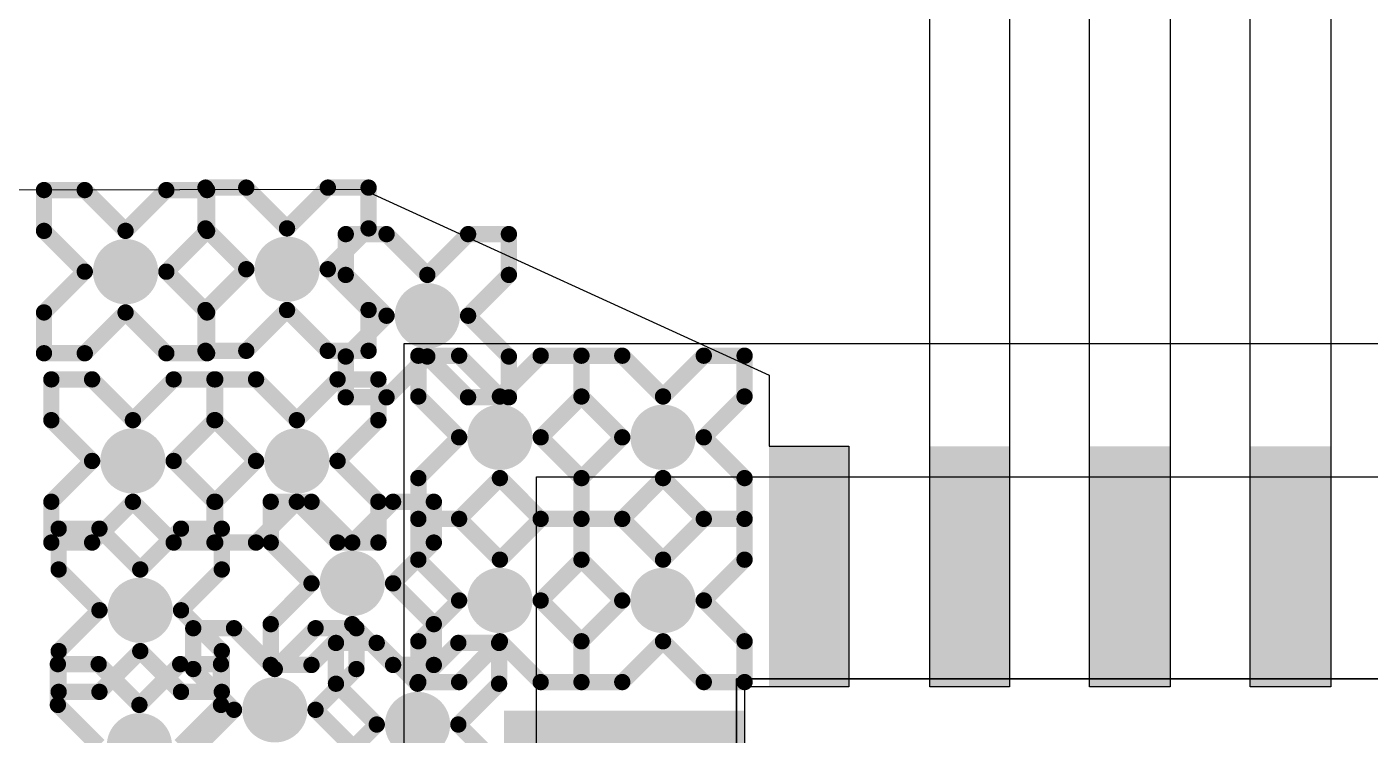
# Model space of a CAD drawing. Header units: millimetres. Extents: x -0.89 to 0.88, y -1.01 to 1.57.
# Drawn here: x -0.1648 to -0.0001, y 0.0709 to 0.1577 of the extents above; entities that cross this region are included whole.
import ezdxf

# ---------------------------------------------------------------- set-up
doc = ezdxf.new("R2010")
doc.units = ezdxf.units.MM
doc.header["$MEASUREMENT"] = 0
for name, color, linetype in [('BottomLayer', 5, 'Continuous'), ('DrillDrawing', 1, 'Continuous'), ('MultiLayer', 9, 'Continuous'), ('TopLayer', 1, 'Continuous'), ('TopPaste', 8, 'Continuous'), ('TopSolder', 216, 'Continuous'), ('ViaHoleLayer', 16, 'Continuous')]:
    doc.layers.add(name, color=color, linetype=linetype)

msp = doc.modelspace()

# ---------------------------------------------------------------- linework, layer by layer
at = {"layer": 'BottomLayer', "const_width": 0.004}
for points in [[(-0.1349, 0.128, 1), (-0.1309, 0.128, 1)], [(-0.1547, 0.1277, 1), (-0.1507, 0.1277, 1)], [(-0.1177, 0.1223, 1), (-0.1137, 0.1223, 1)], [(-0.1088, 0.1074, 1), (-0.1048, 0.1074, 1)], [(-0.0888, 0.1074, 1), (-0.0848, 0.1074, 1)], [(-0.1538, 0.1045, 1), (-0.1498, 0.1045, 1)], [(-0.1337, 0.1045, 1), (-0.1297, 0.1045, 1)], [(-0.1269, 0.0895, 1), (-0.1229, 0.0895, 1)], [(-0.1088, 0.0874, 1), (-0.1048, 0.0874, 1)], [(-0.0888, 0.0874, 1), (-0.0848, 0.0874, 1)], [(-0.1529, 0.0862, 1), (-0.1489, 0.0862, 1)], [(-0.1364, 0.074, 1), (-0.1324, 0.074, 1)], [(-0.1189, 0.0722, 1), (-0.1149, 0.0722, 1)], [(-0.153, 0.0696, 1), (-0.149, 0.0696, 1)]]:
    msp.add_lwpolyline(points, format="xyb", close=True, dxfattribs=at)
at = {"layer": 'DrillDrawing', "const_width": 0.002}
for points in [[(-0.1627, 0.1327), (-0.1627, 0.1377)], [(-0.1627, 0.1377), (-0.1577, 0.1377)], [(-0.1577, 0.1377), (-0.1527, 0.1327)], [(-0.1527, 0.1327), (-0.1477, 0.1377)], [(-0.1477, 0.1377), (-0.1427, 0.1377)], [(-0.1429, 0.133), (-0.1429, 0.138)], [(-0.1429, 0.138), (-0.1379, 0.138)], [(-0.1427, 0.1327), (-0.1427, 0.1377)], [(-0.1379, 0.138), (-0.1329, 0.133)], [(-0.1329, 0.133), (-0.1279, 0.138)], [(-0.1279, 0.138), (-0.1229, 0.138)], [(-0.1229, 0.133), (-0.1229, 0.138)], [(-0.1627, 0.1327), (-0.1577, 0.1277)], [(-0.1477, 0.1277), (-0.1427, 0.1327)], [(-0.1429, 0.133), (-0.1379, 0.128)], [(-0.1279, 0.128), (-0.1229, 0.133)], [(-0.1257, 0.1273), (-0.1257, 0.1323)], [(-0.1257, 0.1323), (-0.1207, 0.1323)], [(-0.1207, 0.1323), (-0.1157, 0.1273)], [(-0.1157, 0.1273), (-0.1107, 0.1323)], [(-0.1107, 0.1323), (-0.1057, 0.1323)], [(-0.1057, 0.1273), (-0.1057, 0.1323)], [(-0.1627, 0.1227), (-0.1577, 0.1277)], [(-0.1477, 0.1277), (-0.1427, 0.1227)], [(-0.1429, 0.123), (-0.1379, 0.128)], [(-0.1279, 0.128), (-0.1229, 0.123)], [(-0.1257, 0.1273), (-0.1207, 0.1223)], [(-0.1107, 0.1223), (-0.1057, 0.1273)], [(-0.1627, 0.1177), (-0.1627, 0.1227)], [(-0.1577, 0.1177), (-0.1527, 0.1227)], [(-0.1527, 0.1227), (-0.1477, 0.1177)], [(-0.1429, 0.118), (-0.1429, 0.123)], [(-0.1427, 0.1177), (-0.1427, 0.1227)], [(-0.1379, 0.118), (-0.1329, 0.123)], [(-0.1329, 0.123), (-0.1279, 0.118)], [(-0.1229, 0.118), (-0.1229, 0.123)], [(-0.1257, 0.1173), (-0.1207, 0.1223)], [(-0.1107, 0.1223), (-0.1057, 0.1173)], [(-0.1627, 0.1177), (-0.1577, 0.1177)], [(-0.1477, 0.1177), (-0.1427, 0.1177)], [(-0.1429, 0.118), (-0.1379, 0.118)], [(-0.1279, 0.118), (-0.1229, 0.118)], [(-0.1257, 0.1123), (-0.1257, 0.1173)], [(-0.1207, 0.1123), (-0.1157, 0.1173)], [(-0.1168, 0.1124), (-0.1168, 0.1174)], [(-0.1168, 0.1174), (-0.1118, 0.1174)], [(-0.1157, 0.1173), (-0.1107, 0.1123)], [(-0.1118, 0.1174), (-0.1068, 0.1124)], [(-0.1068, 0.1124), (-0.1018, 0.1174)], [(-0.1057, 0.1123), (-0.1057, 0.1173)], [(-0.1018, 0.1174), (-0.0968, 0.1174)], [(-0.0968, 0.1124), (-0.0968, 0.1174)], [(-0.0968, 0.1124), (-0.0968, 0.1174)], [(-0.0968, 0.1174), (-0.0918, 0.1174)], [(-0.0918, 0.1174), (-0.0868, 0.1124)], [(-0.0868, 0.1124), (-0.0818, 0.1174)], [(-0.0818, 0.1174), (-0.0768, 0.1174)], [(-0.0768, 0.1124), (-0.0768, 0.1174)], [(-0.1618, 0.1095), (-0.1618, 0.1145)], [(-0.1618, 0.1145), (-0.1568, 0.1145)], [(-0.1568, 0.1145), (-0.1518, 0.1095)], [(-0.1518, 0.1095), (-0.1468, 0.1145)], [(-0.1468, 0.1145), (-0.1418, 0.1145)], [(-0.1418, 0.1095), (-0.1418, 0.1145)], [(-0.1417, 0.1095), (-0.1417, 0.1145)], [(-0.1417, 0.1145), (-0.1367, 0.1145)], [(-0.1367, 0.1145), (-0.1317, 0.1095)], [(-0.1317, 0.1095), (-0.1267, 0.1145)], [(-0.1267, 0.1145), (-0.1217, 0.1145)], [(-0.1217, 0.1095), (-0.1217, 0.1145)], [(-0.1257, 0.1123), (-0.1207, 0.1123)], [(-0.1168, 0.1124), (-0.1118, 0.1074)], [(-0.1107, 0.1123), (-0.1057, 0.1123)], [(-0.1018, 0.1074), (-0.0968, 0.1124)], [(-0.0968, 0.1124), (-0.0918, 0.1074)], [(-0.0818, 0.1074), (-0.0768, 0.1124)], [(-0.1618, 0.1095), (-0.1568, 0.1045)], [(-0.1468, 0.1045), (-0.1418, 0.1095)], [(-0.1417, 0.1095), (-0.1367, 0.1045)], [(-0.1267, 0.1045), (-0.1217, 0.1095)], [(-0.1168, 0.1024), (-0.1118, 0.1074)], [(-0.1018, 0.1074), (-0.0968, 0.1024)], [(-0.0968, 0.1024), (-0.0918, 0.1074)], [(-0.0818, 0.1074), (-0.0768, 0.1024)], [(-0.1618, 0.0995), (-0.1568, 0.1045)], [(-0.1468, 0.1045), (-0.1418, 0.0995)], [(-0.1417, 0.0995), (-0.1367, 0.1045)], [(-0.1267, 0.1045), (-0.1217, 0.0995)], [(-0.1168, 0.0974), (-0.1168, 0.1024)], [(-0.1118, 0.0974), (-0.1068, 0.1024)], [(-0.1068, 0.1024), (-0.1018, 0.0974)], [(-0.0968, 0.0974), (-0.0968, 0.1024)], [(-0.0968, 0.0974), (-0.0968, 0.1024)], [(-0.0918, 0.0974), (-0.0868, 0.1024)], [(-0.0868, 0.1024), (-0.0818, 0.0974)], [(-0.0768, 0.0974), (-0.0768, 0.1024)], [(-0.1618, 0.0945), (-0.1618, 0.0995)], [(-0.1568, 0.0945), (-0.1518, 0.0995)], [(-0.1518, 0.0995), (-0.1468, 0.0945)], [(-0.1418, 0.0945), (-0.1418, 0.0995)], [(-0.1417, 0.0945), (-0.1417, 0.0995)], [(-0.1367, 0.0945), (-0.1317, 0.0995)], [(-0.1349, 0.0945), (-0.1349, 0.0995)], [(-0.1349, 0.0995), (-0.1299, 0.0995)], [(-0.1317, 0.0995), (-0.1267, 0.0945)], [(-0.1299, 0.0995), (-0.1249, 0.0945)], [(-0.1249, 0.0945), (-0.1199, 0.0995)], [(-0.1217, 0.0945), (-0.1217, 0.0995)], [(-0.1199, 0.0995), (-0.1149, 0.0995)], [(-0.1149, 0.0945), (-0.1149, 0.0995)], [(-0.1609, 0.0912), (-0.1609, 0.0962)], [(-0.1609, 0.0962), (-0.1559, 0.0962)], [(-0.1559, 0.0962), (-0.1509, 0.0912)], [(-0.1509, 0.0912), (-0.1459, 0.0962)], [(-0.1459, 0.0962), (-0.1409, 0.0962)], [(-0.1409, 0.0912), (-0.1409, 0.0962)], [(-0.1168, 0.0924), (-0.1168, 0.0974)], [(-0.1168, 0.0974), (-0.1118, 0.0974)], [(-0.1168, 0.0974), (-0.1118, 0.0974)], [(-0.1118, 0.0974), (-0.1068, 0.0924)], [(-0.1068, 0.0924), (-0.1018, 0.0974)], [(-0.1018, 0.0974), (-0.0968, 0.0974)], [(-0.1018, 0.0974), (-0.0968, 0.0974)], [(-0.0968, 0.0924), (-0.0968, 0.0974)], [(-0.0968, 0.0924), (-0.0968, 0.0974)], [(-0.0968, 0.0974), (-0.0918, 0.0974)], [(-0.0968, 0.0974), (-0.0918, 0.0974)], [(-0.0918, 0.0974), (-0.0868, 0.0924)], [(-0.0868, 0.0924), (-0.0818, 0.0974)], [(-0.0818, 0.0974), (-0.0768, 0.0974)], [(-0.0818, 0.0974), (-0.0768, 0.0974)], [(-0.0768, 0.0924), (-0.0768, 0.0974)], [(-0.1618, 0.0945), (-0.1568, 0.0945)], [(-0.1468, 0.0945), (-0.1418, 0.0945)], [(-0.1417, 0.0945), (-0.1367, 0.0945)], [(-0.1349, 0.0945), (-0.1299, 0.0895)], [(-0.1267, 0.0945), (-0.1217, 0.0945)], [(-0.1199, 0.0895), (-0.1149, 0.0945)], [(-0.1168, 0.0924), (-0.1118, 0.0874)], [(-0.1018, 0.0874), (-0.0968, 0.0924)], [(-0.0968, 0.0924), (-0.0918, 0.0874)], [(-0.0818, 0.0874), (-0.0768, 0.0924)], [(-0.1609, 0.0912), (-0.1559, 0.0862)], [(-0.1459, 0.0862), (-0.1409, 0.0912)], [(-0.1349, 0.0845), (-0.1299, 0.0895)], [(-0.1199, 0.0895), (-0.1149, 0.0845)], [(-0.1168, 0.0824), (-0.1118, 0.0874)], [(-0.1018, 0.0874), (-0.0968, 0.0824)], [(-0.0968, 0.0824), (-0.0918, 0.0874)], [(-0.0818, 0.0874), (-0.0768, 0.0824)], [(-0.1609, 0.0812), (-0.1559, 0.0862)], [(-0.1459, 0.0862), (-0.1409, 0.0812)], [(-0.1444, 0.079), (-0.1444, 0.084)], [(-0.1444, 0.084), (-0.1394, 0.084)], [(-0.1394, 0.084), (-0.1344, 0.079)], [(-0.1349, 0.0795), (-0.1349, 0.0845)], [(-0.1344, 0.079), (-0.1294, 0.084)], [(-0.1299, 0.0795), (-0.1249, 0.0845)], [(-0.1294, 0.084), (-0.1244, 0.084)], [(-0.1249, 0.0845), (-0.1199, 0.0795)], [(-0.1244, 0.079), (-0.1244, 0.084)], [(-0.1149, 0.0795), (-0.1149, 0.0845)], [(-0.1269, 0.0772), (-0.1269, 0.0822)], [(-0.1269, 0.0822), (-0.1219, 0.0822)], [(-0.1219, 0.0822), (-0.1169, 0.0772)], [(-0.1169, 0.0772), (-0.1119, 0.0822)], [(-0.1168, 0.0774), (-0.1168, 0.0824)], [(-0.1119, 0.0822), (-0.1069, 0.0822)], [(-0.1118, 0.0774), (-0.1068, 0.0824)], [(-0.1069, 0.0772), (-0.1069, 0.0822)], [(-0.1068, 0.0824), (-0.1018, 0.0774)], [(-0.0968, 0.0774), (-0.0968, 0.0824)], [(-0.0968, 0.0774), (-0.0968, 0.0824)], [(-0.0918, 0.0774), (-0.0868, 0.0824)], [(-0.0868, 0.0824), (-0.0818, 0.0774)], [(-0.0768, 0.0774), (-0.0768, 0.0824)], [(-0.1609, 0.0762), (-0.1609, 0.0812)], [(-0.1559, 0.0762), (-0.1509, 0.0812)], [(-0.1509, 0.0812), (-0.1459, 0.0762)], [(-0.1409, 0.0762), (-0.1409, 0.0812)], [(-0.161, 0.0746), (-0.161, 0.0796)], [(-0.161, 0.0796), (-0.156, 0.0796)], [(-0.156, 0.0796), (-0.151, 0.0746)], [(-0.151, 0.0746), (-0.146, 0.0796)], [(-0.146, 0.0796), (-0.141, 0.0796)], [(-0.1444, 0.079), (-0.1394, 0.074)], [(-0.141, 0.0746), (-0.141, 0.0796)], [(-0.1349, 0.0795), (-0.1299, 0.0795)], [(-0.1294, 0.074), (-0.1244, 0.079)], [(-0.1199, 0.0795), (-0.1149, 0.0795)], [(-0.1269, 0.0772), (-0.1219, 0.0722)], [(-0.1168, 0.0774), (-0.1118, 0.0774)], [(-0.1119, 0.0722), (-0.1069, 0.0772)], [(-0.1018, 0.0774), (-0.0968, 0.0774)], [(-0.0968, 0.0774), (-0.0918, 0.0774)], [(-0.0818, 0.0774), (-0.0768, 0.0774)], [(-0.1609, 0.0762), (-0.1559, 0.0762)], [(-0.1459, 0.0762), (-0.1409, 0.0762)], [(-0.161, 0.0746), (-0.156, 0.0696)], [(-0.146, 0.0696), (-0.141, 0.0746)], [(-0.1444, 0.069), (-0.1394, 0.074)], [(-0.1294, 0.074), (-0.1244, 0.069)], [(-0.1269, 0.0672), (-0.1219, 0.0722)], [(-0.1119, 0.0722), (-0.1069, 0.0672)]]:
    msp.add_lwpolyline(points, dxfattribs=at)
at = {"layer": 'DrillDrawing', "const_width": 0.001}
for points in [[(-0.1632, 0.1377, 1), (-0.1622, 0.1377, 1)], [(-0.1632, 0.1377, 1), (-0.1622, 0.1377, 1)], [(-0.1582, 0.1377, 1), (-0.1572, 0.1377, 1)], [(-0.1582, 0.1377, 1), (-0.1572, 0.1377, 1)], [(-0.1482, 0.1377, 1), (-0.1472, 0.1377, 1)], [(-0.1482, 0.1377, 1), (-0.1472, 0.1377, 1)], [(-0.1434, 0.138, 1), (-0.1424, 0.138, 1)], [(-0.1434, 0.138, 1), (-0.1424, 0.138, 1)], [(-0.1432, 0.1377, 1), (-0.1422, 0.1377, 1)], [(-0.1432, 0.1377, 1), (-0.1422, 0.1377, 1)], [(-0.1384, 0.138, 1), (-0.1374, 0.138, 1)], [(-0.1384, 0.138, 1), (-0.1374, 0.138, 1)], [(-0.1284, 0.138, 1), (-0.1274, 0.138, 1)], [(-0.1284, 0.138, 1), (-0.1274, 0.138, 1)], [(-0.1234, 0.138, 1), (-0.1224, 0.138, 1)], [(-0.1234, 0.138, 1), (-0.1224, 0.138, 1)], [(-0.1632, 0.1327, 1), (-0.1622, 0.1327, 1)], [(-0.1632, 0.1327, 1), (-0.1622, 0.1327, 1)], [(-0.1532, 0.1327, 1), (-0.1522, 0.1327, 1)], [(-0.1532, 0.1327, 1), (-0.1522, 0.1327, 1)], [(-0.1434, 0.133, 1), (-0.1424, 0.133, 1)], [(-0.1434, 0.133, 1), (-0.1424, 0.133, 1)], [(-0.1432, 0.1327, 1), (-0.1422, 0.1327, 1)], [(-0.1432, 0.1327, 1), (-0.1422, 0.1327, 1)], [(-0.1334, 0.133, 1), (-0.1324, 0.133, 1)], [(-0.1334, 0.133, 1), (-0.1324, 0.133, 1)], [(-0.1234, 0.133, 1), (-0.1224, 0.133, 1)], [(-0.1234, 0.133, 1), (-0.1224, 0.133, 1)], [(-0.1262, 0.1323, 1), (-0.1252, 0.1323, 1)], [(-0.1262, 0.1323, 1), (-0.1252, 0.1323, 1)], [(-0.1212, 0.1323, 1), (-0.1202, 0.1323, 1)], [(-0.1212, 0.1323, 1), (-0.1202, 0.1323, 1)], [(-0.1112, 0.1323, 1), (-0.1102, 0.1323, 1)], [(-0.1112, 0.1323, 1), (-0.1102, 0.1323, 1)], [(-0.1062, 0.1323, 1), (-0.1052, 0.1323, 1)], [(-0.1062, 0.1323, 1), (-0.1052, 0.1323, 1)], [(-0.1582, 0.1277, 1), (-0.1572, 0.1277, 1)], [(-0.1582, 0.1277, 1), (-0.1572, 0.1277, 1)], [(-0.1482, 0.1277, 1), (-0.1472, 0.1277, 1)], [(-0.1482, 0.1277, 1), (-0.1472, 0.1277, 1)], [(-0.1384, 0.128, 1), (-0.1374, 0.128, 1)], [(-0.1384, 0.128, 1), (-0.1374, 0.128, 1)], [(-0.1284, 0.128, 1), (-0.1274, 0.128, 1)], [(-0.1284, 0.128, 1), (-0.1274, 0.128, 1)], [(-0.1262, 0.1273, 1), (-0.1252, 0.1273, 1)], [(-0.1262, 0.1273, 1), (-0.1252, 0.1273, 1)], [(-0.1162, 0.1273, 1), (-0.1152, 0.1273, 1)], [(-0.1162, 0.1273, 1), (-0.1152, 0.1273, 1)], [(-0.1062, 0.1273, 1), (-0.1052, 0.1273, 1)], [(-0.1062, 0.1273, 1), (-0.1052, 0.1273, 1)], [(-0.1632, 0.1227, 1), (-0.1622, 0.1227, 1)], [(-0.1632, 0.1227, 1), (-0.1622, 0.1227, 1)], [(-0.1532, 0.1227, 1), (-0.1522, 0.1227, 1)], [(-0.1532, 0.1227, 1), (-0.1522, 0.1227, 1)], [(-0.1434, 0.123, 1), (-0.1424, 0.123, 1)], [(-0.1434, 0.123, 1), (-0.1424, 0.123, 1)], [(-0.1432, 0.1227, 1), (-0.1422, 0.1227, 1)], [(-0.1432, 0.1227, 1), (-0.1422, 0.1227, 1)], [(-0.1334, 0.123, 1), (-0.1324, 0.123, 1)], [(-0.1334, 0.123, 1), (-0.1324, 0.123, 1)], [(-0.1234, 0.123, 1), (-0.1224, 0.123, 1)], [(-0.1234, 0.123, 1), (-0.1224, 0.123, 1)], [(-0.1212, 0.1223, 1), (-0.1202, 0.1223, 1)], [(-0.1212, 0.1223, 1), (-0.1202, 0.1223, 1)], [(-0.1112, 0.1223, 1), (-0.1102, 0.1223, 1)], [(-0.1112, 0.1223, 1), (-0.1102, 0.1223, 1)], [(-0.1632, 0.1177, 1), (-0.1622, 0.1177, 1)], [(-0.1632, 0.1177, 1), (-0.1622, 0.1177, 1)], [(-0.1582, 0.1177, 1), (-0.1572, 0.1177, 1)], [(-0.1582, 0.1177, 1), (-0.1572, 0.1177, 1)], [(-0.1482, 0.1177, 1), (-0.1472, 0.1177, 1)], [(-0.1482, 0.1177, 1), (-0.1472, 0.1177, 1)], [(-0.1434, 0.118, 1), (-0.1424, 0.118, 1)], [(-0.1434, 0.118, 1), (-0.1424, 0.118, 1)], [(-0.1432, 0.1177, 1), (-0.1422, 0.1177, 1)], [(-0.1432, 0.1177, 1), (-0.1422, 0.1177, 1)], [(-0.1384, 0.118, 1), (-0.1374, 0.118, 1)], [(-0.1384, 0.118, 1), (-0.1374, 0.118, 1)], [(-0.1284, 0.118, 1), (-0.1274, 0.118, 1)], [(-0.1284, 0.118, 1), (-0.1274, 0.118, 1)], [(-0.1234, 0.118, 1), (-0.1224, 0.118, 1)], [(-0.1234, 0.118, 1), (-0.1224, 0.118, 1)], [(-0.1262, 0.1173, 1), (-0.1252, 0.1173, 1)], [(-0.1262, 0.1173, 1), (-0.1252, 0.1173, 1)], [(-0.1173, 0.1174, 1), (-0.1163, 0.1174, 1)], [(-0.1173, 0.1174, 1), (-0.1163, 0.1174, 1)], [(-0.1162, 0.1173, 1), (-0.1152, 0.1173, 1)], [(-0.1162, 0.1173, 1), (-0.1152, 0.1173, 1)], [(-0.1123, 0.1174, 1), (-0.1113, 0.1174, 1)], [(-0.1123, 0.1174, 1), (-0.1113, 0.1174, 1)], [(-0.1062, 0.1173, 1), (-0.1052, 0.1173, 1)], [(-0.1062, 0.1173, 1), (-0.1052, 0.1173, 1)], [(-0.1023, 0.1174, 1), (-0.1013, 0.1174, 1)], [(-0.1023, 0.1174, 1), (-0.1013, 0.1174, 1)], [(-0.0973, 0.1174, 1), (-0.0963, 0.1174, 1)], [(-0.0973, 0.1174, 1), (-0.0963, 0.1174, 1)], [(-0.0973, 0.1174, 1), (-0.0963, 0.1174, 1)], [(-0.0973, 0.1174, 1), (-0.0963, 0.1174, 1)], [(-0.0923, 0.1174, 1), (-0.0913, 0.1174, 1)], [(-0.0923, 0.1174, 1), (-0.0913, 0.1174, 1)], [(-0.0823, 0.1174, 1), (-0.0813, 0.1174, 1)], [(-0.0823, 0.1174, 1), (-0.0813, 0.1174, 1)], [(-0.0773, 0.1174, 1), (-0.0763, 0.1174, 1)], [(-0.0773, 0.1174, 1), (-0.0763, 0.1174, 1)], [(-0.1623, 0.1145, 1), (-0.1613, 0.1145, 1)], [(-0.1623, 0.1145, 1), (-0.1613, 0.1145, 1)], [(-0.1573, 0.1145, 1), (-0.1563, 0.1145, 1)], [(-0.1573, 0.1145, 1), (-0.1563, 0.1145, 1)], [(-0.1473, 0.1145, 1), (-0.1463, 0.1145, 1)], [(-0.1473, 0.1145, 1), (-0.1463, 0.1145, 1)], [(-0.1423, 0.1145, 1), (-0.1413, 0.1145, 1)], [(-0.1423, 0.1145, 1), (-0.1413, 0.1145, 1)], [(-0.1422, 0.1145, 1), (-0.1412, 0.1145, 1)], [(-0.1422, 0.1145, 1), (-0.1412, 0.1145, 1)], [(-0.1372, 0.1145, 1), (-0.1362, 0.1145, 1)], [(-0.1372, 0.1145, 1), (-0.1362, 0.1145, 1)], [(-0.1272, 0.1145, 1), (-0.1262, 0.1145, 1)], [(-0.1272, 0.1145, 1), (-0.1262, 0.1145, 1)], [(-0.1222, 0.1145, 1), (-0.1212, 0.1145, 1)], [(-0.1222, 0.1145, 1), (-0.1212, 0.1145, 1)], [(-0.1262, 0.1123, 1), (-0.1252, 0.1123, 1)], [(-0.1262, 0.1123, 1), (-0.1252, 0.1123, 1)], [(-0.1212, 0.1123, 1), (-0.1202, 0.1123, 1)], [(-0.1212, 0.1123, 1), (-0.1202, 0.1123, 1)], [(-0.1173, 0.1124, 1), (-0.1163, 0.1124, 1)], [(-0.1173, 0.1124, 1), (-0.1163, 0.1124, 1)], [(-0.1112, 0.1123, 1), (-0.1102, 0.1123, 1)], [(-0.1112, 0.1123, 1), (-0.1102, 0.1123, 1)], [(-0.1073, 0.1124, 1), (-0.1063, 0.1124, 1)], [(-0.1073, 0.1124, 1), (-0.1063, 0.1124, 1)], [(-0.1062, 0.1123, 1), (-0.1052, 0.1123, 1)], [(-0.1062, 0.1123, 1), (-0.1052, 0.1123, 1)], [(-0.0973, 0.1124, 1), (-0.0963, 0.1124, 1)], [(-0.0973, 0.1124, 1), (-0.0963, 0.1124, 1)], [(-0.0973, 0.1124, 1), (-0.0963, 0.1124, 1)], [(-0.0973, 0.1124, 1), (-0.0963, 0.1124, 1)], [(-0.0873, 0.1124, 1), (-0.0863, 0.1124, 1)], [(-0.0873, 0.1124, 1), (-0.0863, 0.1124, 1)], [(-0.0773, 0.1124, 1), (-0.0763, 0.1124, 1)], [(-0.0773, 0.1124, 1), (-0.0763, 0.1124, 1)], [(-0.1623, 0.1095, 1), (-0.1613, 0.1095, 1)], [(-0.1623, 0.1095, 1), (-0.1613, 0.1095, 1)], [(-0.1523, 0.1095, 1), (-0.1513, 0.1095, 1)], [(-0.1523, 0.1095, 1), (-0.1513, 0.1095, 1)], [(-0.1423, 0.1095, 1), (-0.1413, 0.1095, 1)], [(-0.1423, 0.1095, 1), (-0.1413, 0.1095, 1)], [(-0.1422, 0.1095, 1), (-0.1412, 0.1095, 1)], [(-0.1422, 0.1095, 1), (-0.1412, 0.1095, 1)], [(-0.1322, 0.1095, 1), (-0.1312, 0.1095, 1)], [(-0.1322, 0.1095, 1), (-0.1312, 0.1095, 1)], [(-0.1222, 0.1095, 1), (-0.1212, 0.1095, 1)], [(-0.1222, 0.1095, 1), (-0.1212, 0.1095, 1)], [(-0.1123, 0.1074, 1), (-0.1113, 0.1074, 1)], [(-0.1123, 0.1074, 1), (-0.1113, 0.1074, 1)], [(-0.1023, 0.1074, 1), (-0.1013, 0.1074, 1)], [(-0.1023, 0.1074, 1), (-0.1013, 0.1074, 1)], [(-0.0923, 0.1074, 1), (-0.0913, 0.1074, 1)], [(-0.0923, 0.1074, 1), (-0.0913, 0.1074, 1)], [(-0.0823, 0.1074, 1), (-0.0813, 0.1074, 1)], [(-0.0823, 0.1074, 1), (-0.0813, 0.1074, 1)], [(-0.1573, 0.1045, 1), (-0.1563, 0.1045, 1)], [(-0.1573, 0.1045, 1), (-0.1563, 0.1045, 1)], [(-0.1473, 0.1045, 1), (-0.1463, 0.1045, 1)], [(-0.1473, 0.1045, 1), (-0.1463, 0.1045, 1)], [(-0.1372, 0.1045, 1), (-0.1362, 0.1045, 1)], [(-0.1372, 0.1045, 1), (-0.1362, 0.1045, 1)], [(-0.1272, 0.1045, 1), (-0.1262, 0.1045, 1)], [(-0.1272, 0.1045, 1), (-0.1262, 0.1045, 1)], [(-0.1173, 0.1024, 1), (-0.1163, 0.1024, 1)], [(-0.1173, 0.1024, 1), (-0.1163, 0.1024, 1)], [(-0.1073, 0.1024, 1), (-0.1063, 0.1024, 1)], [(-0.1073, 0.1024, 1), (-0.1063, 0.1024, 1)], [(-0.0973, 0.1024, 1), (-0.0963, 0.1024, 1)], [(-0.0973, 0.1024, 1), (-0.0963, 0.1024, 1)], [(-0.0973, 0.1024, 1), (-0.0963, 0.1024, 1)], [(-0.0973, 0.1024, 1), (-0.0963, 0.1024, 1)], [(-0.0873, 0.1024, 1), (-0.0863, 0.1024, 1)], [(-0.0873, 0.1024, 1), (-0.0863, 0.1024, 1)], [(-0.0773, 0.1024, 1), (-0.0763, 0.1024, 1)], [(-0.0773, 0.1024, 1), (-0.0763, 0.1024, 1)], [(-0.1623, 0.0995, 1), (-0.1613, 0.0995, 1)], [(-0.1623, 0.0995, 1), (-0.1613, 0.0995, 1)], [(-0.1523, 0.0995, 1), (-0.1513, 0.0995, 1)], [(-0.1523, 0.0995, 1), (-0.1513, 0.0995, 1)], [(-0.1423, 0.0995, 1), (-0.1413, 0.0995, 1)], [(-0.1423, 0.0995, 1), (-0.1413, 0.0995, 1)], [(-0.1422, 0.0995, 1), (-0.1412, 0.0995, 1)], [(-0.1422, 0.0995, 1), (-0.1412, 0.0995, 1)], [(-0.1354, 0.0995, 1), (-0.1344, 0.0995, 1)], [(-0.1354, 0.0995, 1), (-0.1344, 0.0995, 1)], [(-0.1322, 0.0995, 1), (-0.1312, 0.0995, 1)], [(-0.1322, 0.0995, 1), (-0.1312, 0.0995, 1)], [(-0.1304, 0.0995, 1), (-0.1294, 0.0995, 1)], [(-0.1304, 0.0995, 1), (-0.1294, 0.0995, 1)], [(-0.1222, 0.0995, 1), (-0.1212, 0.0995, 1)], [(-0.1222, 0.0995, 1), (-0.1212, 0.0995, 1)], [(-0.1204, 0.0995, 1), (-0.1194, 0.0995, 1)], [(-0.1204, 0.0995, 1), (-0.1194, 0.0995, 1)], [(-0.1154, 0.0995, 1), (-0.1144, 0.0995, 1)], [(-0.1154, 0.0995, 1), (-0.1144, 0.0995, 1)], [(-0.1614, 0.0962, 1), (-0.1604, 0.0962, 1)], [(-0.1614, 0.0962, 1), (-0.1604, 0.0962, 1)], [(-0.1564, 0.0962, 1), (-0.1554, 0.0962, 1)], [(-0.1564, 0.0962, 1), (-0.1554, 0.0962, 1)], [(-0.1464, 0.0962, 1), (-0.1454, 0.0962, 1)], [(-0.1464, 0.0962, 1), (-0.1454, 0.0962, 1)], [(-0.1414, 0.0962, 1), (-0.1404, 0.0962, 1)], [(-0.1414, 0.0962, 1), (-0.1404, 0.0962, 1)], [(-0.1173, 0.0974, 1), (-0.1163, 0.0974, 1)], [(-0.1173, 0.0974, 1), (-0.1163, 0.0974, 1)], [(-0.1173, 0.0974, 1), (-0.1163, 0.0974, 1)], [(-0.1173, 0.0974, 1), (-0.1163, 0.0974, 1)], [(-0.1123, 0.0974, 1), (-0.1113, 0.0974, 1)], [(-0.1123, 0.0974, 1), (-0.1113, 0.0974, 1)], [(-0.1123, 0.0974, 1), (-0.1113, 0.0974, 1)], [(-0.1123, 0.0974, 1), (-0.1113, 0.0974, 1)], [(-0.1023, 0.0974, 1), (-0.1013, 0.0974, 1)], [(-0.1023, 0.0974, 1), (-0.1013, 0.0974, 1)], [(-0.1023, 0.0974, 1), (-0.1013, 0.0974, 1)], [(-0.1023, 0.0974, 1), (-0.1013, 0.0974, 1)], [(-0.0973, 0.0974, 1), (-0.0963, 0.0974, 1)], [(-0.0973, 0.0974, 1), (-0.0963, 0.0974, 1)], [(-0.0973, 0.0974, 1), (-0.0963, 0.0974, 1)], [(-0.0973, 0.0974, 1), (-0.0963, 0.0974, 1)], [(-0.0973, 0.0974, 1), (-0.0963, 0.0974, 1)], [(-0.0973, 0.0974, 1), (-0.0963, 0.0974, 1)], [(-0.0973, 0.0974, 1), (-0.0963, 0.0974, 1)], [(-0.0973, 0.0974, 1), (-0.0963, 0.0974, 1)], [(-0.0923, 0.0974, 1), (-0.0913, 0.0974, 1)], [(-0.0923, 0.0974, 1), (-0.0913, 0.0974, 1)], [(-0.0923, 0.0974, 1), (-0.0913, 0.0974, 1)], [(-0.0923, 0.0974, 1), (-0.0913, 0.0974, 1)], [(-0.0823, 0.0974, 1), (-0.0813, 0.0974, 1)], [(-0.0823, 0.0974, 1), (-0.0813, 0.0974, 1)], [(-0.0823, 0.0974, 1), (-0.0813, 0.0974, 1)], [(-0.0823, 0.0974, 1), (-0.0813, 0.0974, 1)], [(-0.0773, 0.0974, 1), (-0.0763, 0.0974, 1)], [(-0.0773, 0.0974, 1), (-0.0763, 0.0974, 1)], [(-0.0773, 0.0974, 1), (-0.0763, 0.0974, 1)], [(-0.0773, 0.0974, 1), (-0.0763, 0.0974, 1)], [(-0.1623, 0.0945, 1), (-0.1613, 0.0945, 1)], [(-0.1623, 0.0945, 1), (-0.1613, 0.0945, 1)], [(-0.1573, 0.0945, 1), (-0.1563, 0.0945, 1)], [(-0.1573, 0.0945, 1), (-0.1563, 0.0945, 1)], [(-0.1473, 0.0945, 1), (-0.1463, 0.0945, 1)], [(-0.1473, 0.0945, 1), (-0.1463, 0.0945, 1)], [(-0.1423, 0.0945, 1), (-0.1413, 0.0945, 1)], [(-0.1423, 0.0945, 1), (-0.1413, 0.0945, 1)], [(-0.1422, 0.0945, 1), (-0.1412, 0.0945, 1)], [(-0.1422, 0.0945, 1), (-0.1412, 0.0945, 1)], [(-0.1372, 0.0945, 1), (-0.1362, 0.0945, 1)], [(-0.1372, 0.0945, 1), (-0.1362, 0.0945, 1)], [(-0.1354, 0.0945, 1), (-0.1344, 0.0945, 1)], [(-0.1354, 0.0945, 1), (-0.1344, 0.0945, 1)], [(-0.1272, 0.0945, 1), (-0.1262, 0.0945, 1)], [(-0.1272, 0.0945, 1), (-0.1262, 0.0945, 1)], [(-0.1254, 0.0945, 1), (-0.1244, 0.0945, 1)], [(-0.1254, 0.0945, 1), (-0.1244, 0.0945, 1)], [(-0.1222, 0.0945, 1), (-0.1212, 0.0945, 1)], [(-0.1222, 0.0945, 1), (-0.1212, 0.0945, 1)], [(-0.1154, 0.0945, 1), (-0.1144, 0.0945, 1)], [(-0.1154, 0.0945, 1), (-0.1144, 0.0945, 1)], [(-0.1173, 0.0924, 1), (-0.1163, 0.0924, 1)], [(-0.1173, 0.0924, 1), (-0.1163, 0.0924, 1)], [(-0.1073, 0.0924, 1), (-0.1063, 0.0924, 1)], [(-0.1073, 0.0924, 1), (-0.1063, 0.0924, 1)], [(-0.0973, 0.0924, 1), (-0.0963, 0.0924, 1)], [(-0.0973, 0.0924, 1), (-0.0963, 0.0924, 1)], [(-0.0973, 0.0924, 1), (-0.0963, 0.0924, 1)], [(-0.0973, 0.0924, 1), (-0.0963, 0.0924, 1)], [(-0.0873, 0.0924, 1), (-0.0863, 0.0924, 1)], [(-0.0873, 0.0924, 1), (-0.0863, 0.0924, 1)], [(-0.0773, 0.0924, 1), (-0.0763, 0.0924, 1)], [(-0.0773, 0.0924, 1), (-0.0763, 0.0924, 1)], [(-0.1614, 0.0912, 1), (-0.1604, 0.0912, 1)], [(-0.1614, 0.0912, 1), (-0.1604, 0.0912, 1)], [(-0.1514, 0.0912, 1), (-0.1504, 0.0912, 1)], [(-0.1514, 0.0912, 1), (-0.1504, 0.0912, 1)], [(-0.1414, 0.0912, 1), (-0.1404, 0.0912, 1)], [(-0.1414, 0.0912, 1), (-0.1404, 0.0912, 1)], [(-0.1304, 0.0895, 1), (-0.1294, 0.0895, 1)], [(-0.1304, 0.0895, 1), (-0.1294, 0.0895, 1)], [(-0.1204, 0.0895, 1), (-0.1194, 0.0895, 1)], [(-0.1204, 0.0895, 1), (-0.1194, 0.0895, 1)], [(-0.1123, 0.0874, 1), (-0.1113, 0.0874, 1)], [(-0.1123, 0.0874, 1), (-0.1113, 0.0874, 1)], [(-0.1023, 0.0874, 1), (-0.1013, 0.0874, 1)], [(-0.1023, 0.0874, 1), (-0.1013, 0.0874, 1)], [(-0.0923, 0.0874, 1), (-0.0913, 0.0874, 1)], [(-0.0923, 0.0874, 1), (-0.0913, 0.0874, 1)], [(-0.0823, 0.0874, 1), (-0.0813, 0.0874, 1)], [(-0.0823, 0.0874, 1), (-0.0813, 0.0874, 1)], [(-0.1564, 0.0862, 1), (-0.1554, 0.0862, 1)], [(-0.1564, 0.0862, 1), (-0.1554, 0.0862, 1)], [(-0.1464, 0.0862, 1), (-0.1454, 0.0862, 1)], [(-0.1464, 0.0862, 1), (-0.1454, 0.0862, 1)], [(-0.1449, 0.084, 1), (-0.1439, 0.084, 1)], [(-0.1449, 0.084, 1), (-0.1439, 0.084, 1)], [(-0.1399, 0.084, 1), (-0.1389, 0.084, 1)], [(-0.1399, 0.084, 1), (-0.1389, 0.084, 1)], [(-0.1354, 0.0845, 1), (-0.1344, 0.0845, 1)], [(-0.1354, 0.0845, 1), (-0.1344, 0.0845, 1)], [(-0.1299, 0.084, 1), (-0.1289, 0.084, 1)], [(-0.1299, 0.084, 1), (-0.1289, 0.084, 1)], [(-0.1254, 0.0845, 1), (-0.1244, 0.0845, 1)], [(-0.1254, 0.0845, 1), (-0.1244, 0.0845, 1)], [(-0.1249, 0.084, 1), (-0.1239, 0.084, 1)], [(-0.1249, 0.084, 1), (-0.1239, 0.084, 1)], [(-0.1154, 0.0845, 1), (-0.1144, 0.0845, 1)], [(-0.1154, 0.0845, 1), (-0.1144, 0.0845, 1)], [(-0.1274, 0.0822, 1), (-0.1264, 0.0822, 1)], [(-0.1274, 0.0822, 1), (-0.1264, 0.0822, 1)], [(-0.1224, 0.0822, 1), (-0.1214, 0.0822, 1)], [(-0.1224, 0.0822, 1), (-0.1214, 0.0822, 1)], [(-0.1173, 0.0824, 1), (-0.1163, 0.0824, 1)], [(-0.1173, 0.0824, 1), (-0.1163, 0.0824, 1)], [(-0.1124, 0.0822, 1), (-0.1114, 0.0822, 1)], [(-0.1124, 0.0822, 1), (-0.1114, 0.0822, 1)], [(-0.1074, 0.0822, 1), (-0.1064, 0.0822, 1)], [(-0.1074, 0.0822, 1), (-0.1064, 0.0822, 1)], [(-0.1073, 0.0824, 1), (-0.1063, 0.0824, 1)], [(-0.1073, 0.0824, 1), (-0.1063, 0.0824, 1)], [(-0.0973, 0.0824, 1), (-0.0963, 0.0824, 1)], [(-0.0973, 0.0824, 1), (-0.0963, 0.0824, 1)], [(-0.0973, 0.0824, 1), (-0.0963, 0.0824, 1)], [(-0.0973, 0.0824, 1), (-0.0963, 0.0824, 1)], [(-0.0873, 0.0824, 1), (-0.0863, 0.0824, 1)], [(-0.0873, 0.0824, 1), (-0.0863, 0.0824, 1)], [(-0.0773, 0.0824, 1), (-0.0763, 0.0824, 1)], [(-0.0773, 0.0824, 1), (-0.0763, 0.0824, 1)], [(-0.1614, 0.0812, 1), (-0.1604, 0.0812, 1)], [(-0.1614, 0.0812, 1), (-0.1604, 0.0812, 1)], [(-0.1514, 0.0812, 1), (-0.1504, 0.0812, 1)], [(-0.1514, 0.0812, 1), (-0.1504, 0.0812, 1)], [(-0.1414, 0.0812, 1), (-0.1404, 0.0812, 1)], [(-0.1414, 0.0812, 1), (-0.1404, 0.0812, 1)], [(-0.1615, 0.0796, 1), (-0.1605, 0.0796, 1)], [(-0.1615, 0.0796, 1), (-0.1605, 0.0796, 1)], [(-0.1565, 0.0796, 1), (-0.1555, 0.0796, 1)], [(-0.1565, 0.0796, 1), (-0.1555, 0.0796, 1)], [(-0.1465, 0.0796, 1), (-0.1455, 0.0796, 1)], [(-0.1465, 0.0796, 1), (-0.1455, 0.0796, 1)], [(-0.1449, 0.079, 1), (-0.1439, 0.079, 1)], [(-0.1449, 0.079, 1), (-0.1439, 0.079, 1)], [(-0.1415, 0.0796, 1), (-0.1405, 0.0796, 1)], [(-0.1415, 0.0796, 1), (-0.1405, 0.0796, 1)], [(-0.1354, 0.0795, 1), (-0.1344, 0.0795, 1)], [(-0.1354, 0.0795, 1), (-0.1344, 0.0795, 1)], [(-0.1349, 0.079, 1), (-0.1339, 0.079, 1)], [(-0.1349, 0.079, 1), (-0.1339, 0.079, 1)], [(-0.1304, 0.0795, 1), (-0.1294, 0.0795, 1)], [(-0.1304, 0.0795, 1), (-0.1294, 0.0795, 1)], [(-0.1249, 0.079, 1), (-0.1239, 0.079, 1)], [(-0.1249, 0.079, 1), (-0.1239, 0.079, 1)], [(-0.1204, 0.0795, 1), (-0.1194, 0.0795, 1)], [(-0.1204, 0.0795, 1), (-0.1194, 0.0795, 1)], [(-0.1154, 0.0795, 1), (-0.1144, 0.0795, 1)], [(-0.1154, 0.0795, 1), (-0.1144, 0.0795, 1)], [(-0.1274, 0.0772, 1), (-0.1264, 0.0772, 1)], [(-0.1274, 0.0772, 1), (-0.1264, 0.0772, 1)], [(-0.1174, 0.0772, 1), (-0.1164, 0.0772, 1)], [(-0.1174, 0.0772, 1), (-0.1164, 0.0772, 1)], [(-0.1173, 0.0774, 1), (-0.1163, 0.0774, 1)], [(-0.1173, 0.0774, 1), (-0.1163, 0.0774, 1)], [(-0.1123, 0.0774, 1), (-0.1113, 0.0774, 1)], [(-0.1123, 0.0774, 1), (-0.1113, 0.0774, 1)], [(-0.1074, 0.0772, 1), (-0.1064, 0.0772, 1)], [(-0.1074, 0.0772, 1), (-0.1064, 0.0772, 1)], [(-0.1023, 0.0774, 1), (-0.1013, 0.0774, 1)], [(-0.1023, 0.0774, 1), (-0.1013, 0.0774, 1)], [(-0.0973, 0.0774, 1), (-0.0963, 0.0774, 1)], [(-0.0973, 0.0774, 1), (-0.0963, 0.0774, 1)], [(-0.0973, 0.0774, 1), (-0.0963, 0.0774, 1)], [(-0.0973, 0.0774, 1), (-0.0963, 0.0774, 1)], [(-0.0923, 0.0774, 1), (-0.0913, 0.0774, 1)], [(-0.0923, 0.0774, 1), (-0.0913, 0.0774, 1)], [(-0.0823, 0.0774, 1), (-0.0813, 0.0774, 1)], [(-0.0823, 0.0774, 1), (-0.0813, 0.0774, 1)], [(-0.0773, 0.0774, 1), (-0.0763, 0.0774, 1)], [(-0.0773, 0.0774, 1), (-0.0763, 0.0774, 1)], [(-0.1614, 0.0762, 1), (-0.1604, 0.0762, 1)], [(-0.1614, 0.0762, 1), (-0.1604, 0.0762, 1)], [(-0.1564, 0.0762, 1), (-0.1554, 0.0762, 1)], [(-0.1564, 0.0762, 1), (-0.1554, 0.0762, 1)], [(-0.1464, 0.0762, 1), (-0.1454, 0.0762, 1)], [(-0.1464, 0.0762, 1), (-0.1454, 0.0762, 1)], [(-0.1414, 0.0762, 1), (-0.1404, 0.0762, 1)], [(-0.1414, 0.0762, 1), (-0.1404, 0.0762, 1)], [(-0.1615, 0.0746, 1), (-0.1605, 0.0746, 1)], [(-0.1615, 0.0746, 1), (-0.1605, 0.0746, 1)], [(-0.1515, 0.0746, 1), (-0.1505, 0.0746, 1)], [(-0.1515, 0.0746, 1), (-0.1505, 0.0746, 1)], [(-0.1415, 0.0746, 1), (-0.1405, 0.0746, 1)], [(-0.1415, 0.0746, 1), (-0.1405, 0.0746, 1)], [(-0.1399, 0.074, 1), (-0.1389, 0.074, 1)], [(-0.1399, 0.074, 1), (-0.1389, 0.074, 1)], [(-0.1299, 0.074, 1), (-0.1289, 0.074, 1)], [(-0.1299, 0.074, 1), (-0.1289, 0.074, 1)], [(-0.1224, 0.0722, 1), (-0.1214, 0.0722, 1)], [(-0.1224, 0.0722, 1), (-0.1214, 0.0722, 1)], [(-0.1124, 0.0722, 1), (-0.1114, 0.0722, 1)], [(-0.1124, 0.0722, 1), (-0.1114, 0.0722, 1)]]:
    msp.add_lwpolyline(points, format="xyb", close=True, dxfattribs=at)
at = {"layer": 'MultiLayer', "const_width": 0.004}
for points in [[(-0.1349, 0.128, 1), (-0.1309, 0.128, 1)], [(-0.1547, 0.1277, 1), (-0.1507, 0.1277, 1)], [(-0.1177, 0.1223, 1), (-0.1137, 0.1223, 1)], [(-0.1088, 0.1074, 1), (-0.1048, 0.1074, 1)], [(-0.0888, 0.1074, 1), (-0.0848, 0.1074, 1)], [(-0.1538, 0.1045, 1), (-0.1498, 0.1045, 1)], [(-0.1337, 0.1045, 1), (-0.1297, 0.1045, 1)], [(-0.1269, 0.0895, 1), (-0.1229, 0.0895, 1)], [(-0.1088, 0.0874, 1), (-0.1048, 0.0874, 1)], [(-0.0888, 0.0874, 1), (-0.0848, 0.0874, 1)], [(-0.1529, 0.0862, 1), (-0.1489, 0.0862, 1)], [(-0.1364, 0.074, 1), (-0.1324, 0.074, 1)], [(-0.1189, 0.0722, 1), (-0.1149, 0.0722, 1)], [(-0.153, 0.0696, 1), (-0.149, 0.0696, 1)]]:
    msp.add_lwpolyline(points, format="xyb", close=True, dxfattribs=at)
at = {"layer": 'TopLayer'}
for p, q in [((-0.0148, 0.0768), (-0.0148, 0.18043)), ((-0.0049, 0.179), (-0.0049, 0.0768)), ((-0.0246, 0.17669), (-0.0246, 0.0768)), ((-0.0345, 0.0768), (-0.0345, 0.17349)), ((-0.0443, 0.16331), (-0.0443, 0.0768)), ((-0.0541, 0.0768), (-0.0541, 0.15996)), ((-0.1874, 0.1377), (-0.1237, 0.1378)), ((-0.1237, 0.1378), (-0.0738, 0.115)), ((-0.0738, 0.115), (-0.0738, 0.1063)), ((-0.0738, 0.1063), (-0.064, 0.1063)), ((-0.064, 0.1063), (-0.064, 0.0768)), ((-0.064, 0.0768), (-0.0768, 0.0768)), ((-0.0768, 0.0768), (-0.0768, 0.0641)), ((-0.0443, 0.0768), (-0.0541, 0.0768)), ((-0.0246, 0.0768), (-0.0345, 0.0768)), ((-0.0049, 0.0768), (-0.0148, 0.0768))]:
    msp.add_line(p, q, dxfattribs=at)
at = {"layer": 'TopLayer', "const_width": 0.004}
for points in [[(-0.1349, 0.128, 1), (-0.1309, 0.128, 1)], [(-0.1547, 0.1277, 1), (-0.1507, 0.1277, 1)], [(-0.1177, 0.1223, 1), (-0.1137, 0.1223, 1)], [(-0.1088, 0.1074, 1), (-0.1048, 0.1074, 1)], [(-0.0888, 0.1074, 1), (-0.0848, 0.1074, 1)], [(-0.1538, 0.1045, 1), (-0.1498, 0.1045, 1)], [(-0.1337, 0.1045, 1), (-0.1297, 0.1045, 1)], [(-0.1269, 0.0895, 1), (-0.1229, 0.0895, 1)], [(-0.1088, 0.0874, 1), (-0.1048, 0.0874, 1)], [(-0.0888, 0.0874, 1), (-0.0848, 0.0874, 1)], [(-0.1529, 0.0862, 1), (-0.1489, 0.0862, 1)], [(-0.1364, 0.074, 1), (-0.1324, 0.074, 1)], [(-0.1189, 0.0722, 1), (-0.1149, 0.0722, 1)], [(-0.153, 0.0696, 1), (-0.149, 0.0696, 1)]]:
    msp.add_lwpolyline(points, format="xyb", close=True, dxfattribs=at)
at = {"layer": 'TopPaste'}
for points in [[(-0.0738, 0.1063), (-0.0738, 0.0768), (-0.064, 0.1063), (-0.064, 0.0768)], [(-0.0541, 0.1063), (-0.0541, 0.0768), (-0.0443, 0.1063), (-0.0443, 0.0768)], [(-0.0345, 0.1063), (-0.0345, 0.0768), (-0.0247, 0.1063), (-0.0247, 0.0768)], [(-0.0148, 0.1063), (-0.0148, 0.0768), (-0.005, 0.1063), (-0.005, 0.0768)], [(-0.1063, 0.0641), (-0.0768, 0.0641), (-0.1063, 0.0739), (-0.0768, 0.0739)]]:
    msp.add_solid(points, dxfattribs=at)
at = {"layer": 'TopSolder'}
for p, q in [((-0.11859, 0.11884), (-0.11859, -0.0344)), ((0.11859, 0.11884), (-0.11859, 0.11884)), ((0.11859, 0.11884), (-0.11859, 0.11884)), ((-0.11859, 0.11884), (-0.11859, -0.0344)), ((-0.1023, -0.0344), (-0.1023, 0.10255)), ((-0.1023, 0.10255), (0.1023, 0.10255)), ((-0.1023, -0.0344), (-0.1023, 0.10255)), ((-0.1023, 0.10255), (0.1023, 0.10255)), ((-0.0778, -0.0777), (-0.0778, 0.0778)), ((-0.0778, 0.0778), (0.0777, 0.0778)), ((0.0777, 0.0778), (-0.0778, 0.0778)), ((-0.0778, 0.0778), (-0.0778, -0.0777))]:
    msp.add_line(p, q, dxfattribs=at)
at = {"layer": 'ViaHoleLayer', "const_width": 0.004}
for points in [[(-0.1349, 0.128, 1), (-0.1309, 0.128, 1)], [(-0.1547, 0.1277, 1), (-0.1507, 0.1277, 1)], [(-0.1177, 0.1223, 1), (-0.1137, 0.1223, 1)], [(-0.1088, 0.1074, 1), (-0.1048, 0.1074, 1)], [(-0.0888, 0.1074, 1), (-0.0848, 0.1074, 1)], [(-0.1538, 0.1045, 1), (-0.1498, 0.1045, 1)], [(-0.1337, 0.1045, 1), (-0.1297, 0.1045, 1)], [(-0.1269, 0.0895, 1), (-0.1229, 0.0895, 1)], [(-0.1088, 0.0874, 1), (-0.1048, 0.0874, 1)], [(-0.0888, 0.0874, 1), (-0.0848, 0.0874, 1)], [(-0.1529, 0.0862, 1), (-0.1489, 0.0862, 1)], [(-0.1364, 0.074, 1), (-0.1324, 0.074, 1)], [(-0.1189, 0.0722, 1), (-0.1149, 0.0722, 1)], [(-0.153, 0.0696, 1), (-0.149, 0.0696, 1)]]:
    msp.add_lwpolyline(points, format="xyb", close=True, dxfattribs=at)

doc.saveas('drawing.dxf')
